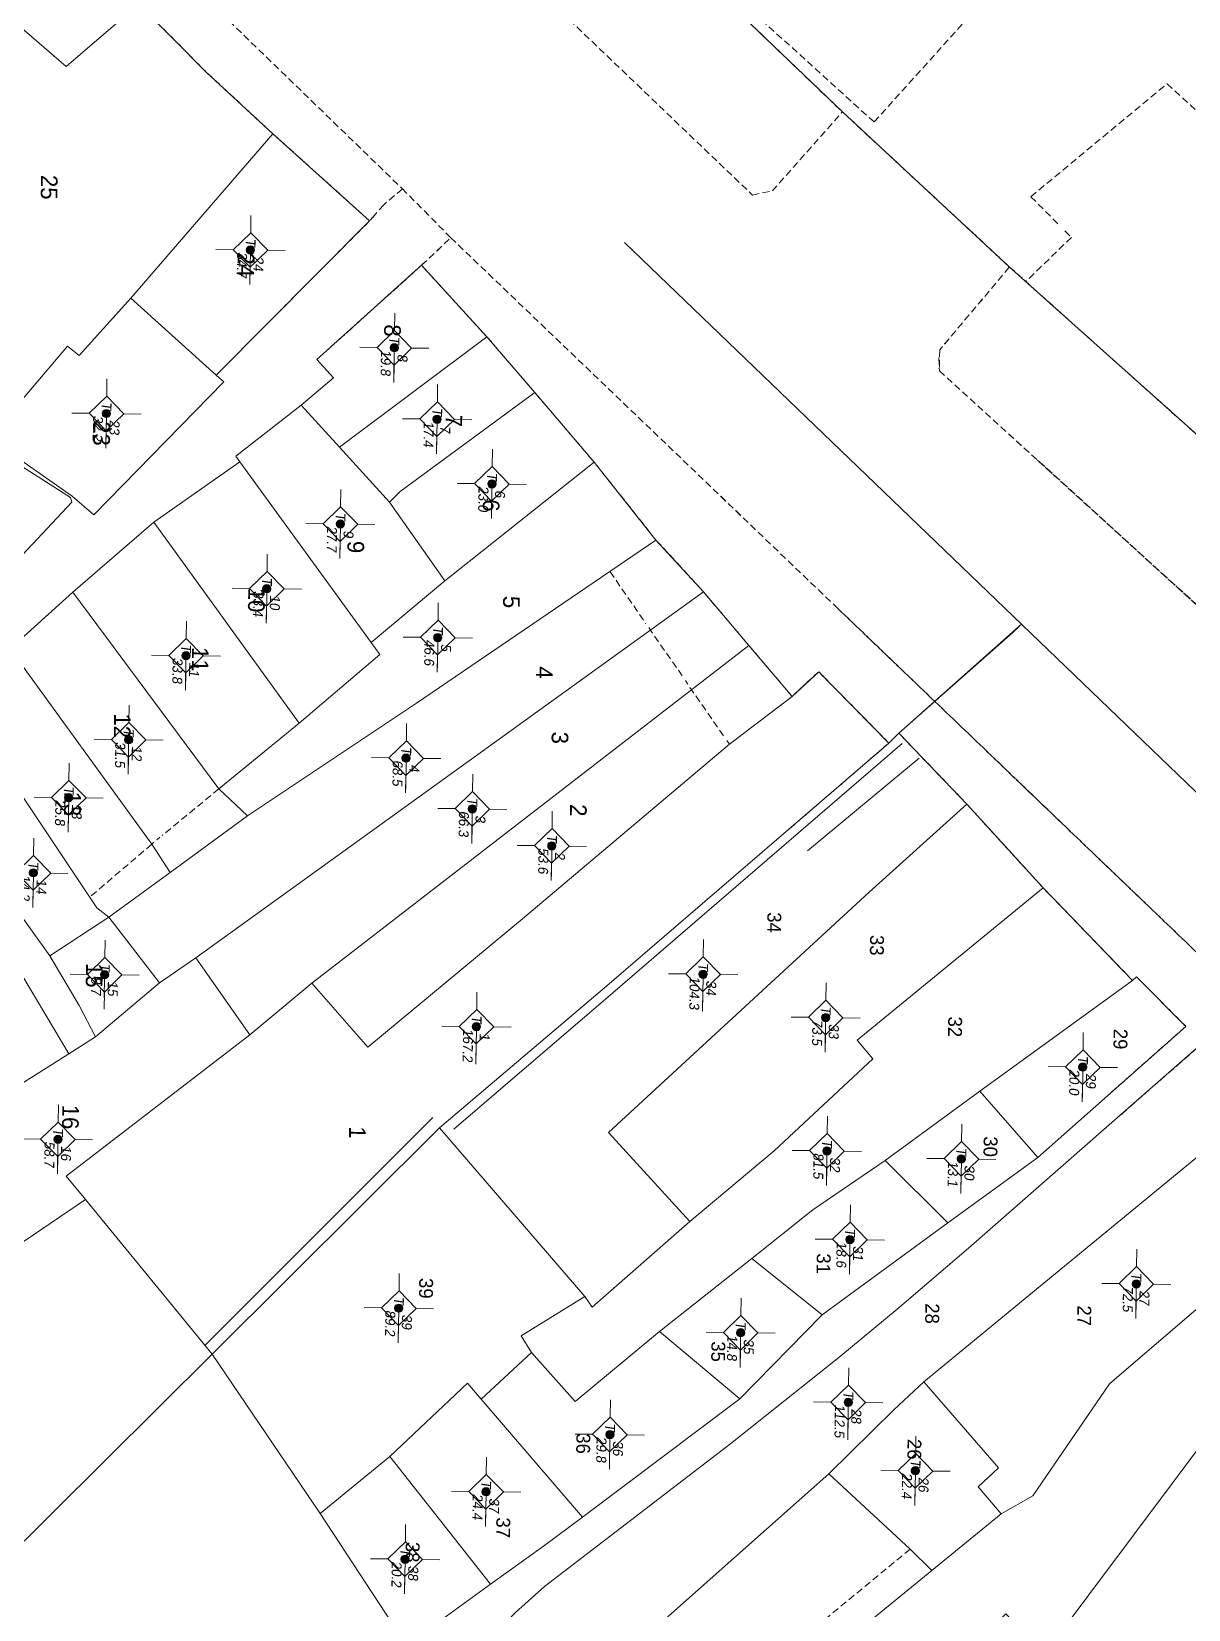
# Model space of a CAD drawing. Extents: x 601689 to 602595, y 1189742 to 1190763.
# Drawn here: x 601958.6 to 602000.4, y 1190291.7 to 1190348.7 of the extents above; entities that cross this region are included whole.
import ezdxf
from ezdxf.enums import TextEntityAlignment as Align

# ---------------------------------------------------------------- set-up
doc = ezdxf.new("R2010")
doc.units = 0
doc.header["$MEASUREMENT"] = 0
doc.linetypes.add('HIDDEN', pattern=[0.375, 0.25, -0.125])
for name, color, linetype in [('10', 250, 'Continuous'), ('11', 7, 'Continuous'), ('13', 7, 'Continuous'), ('14', 7, 'Continuous'), ('22', 7, 'Continuous'), ('31', 7, 'Continuous'), ('53', 7, 'Continuous'), ('57', 7, 'Continuous')]:
    doc.layers.add(name, color=color, linetype=linetype)
doc.layers.get('0').off()
doc.styles.add('TXT', font='vnshx.shx')

# ---------------------------------------------------------------- blocks, each defined once
blk = doc.blocks.new('Q')
at = {"color": 7, "linetype": 'Continuous', "lineweight": 0, "style": 'TXT'}
for s, height, p in [('%%167o v%%207 th%%184ng 10 n%%168m 2001 %%174%%213n th%%184ng 5 n%%168m 2002', 0.5, (0, 5.4)), ('Ki%%211m tra th%%184ng      n%%168m', 0.5, (21, 5.4)), ('C%%172 quan %%174o v%%207: X%%221 nghi%%214p PTCN Tr%%190c %%174%%222a - B%%182n %%174%%229 ', 0.5, (0, 4.4)), ('C%%172 quan ki%%211m tra: C%%171ng ty XNK v%%181 t%%173 v%%202n d%%222ch v%%244 %%167o %%174%%185c B%%182n %%174%%229', 0.499998, (21, 4.4))]:
    blk.add_text(s, height=height, dxfattribs=at).set_placement(p)
blk = doc.blocks.new('*M1909190919091909')
at = {"layer": '13', "color": 3, "linetype": 'Continuous', "lineweight": 0}
blk.add_line((602538.727, 1189663.02), (602539.747, 1189663.02), dxfattribs=at)
at = {"layer": '13', "color": 3, "linetype": 'Continuous', "lineweight": 0, "style": 'TXT', "oblique": 7.6055}
blk.add_text('T', height=0.36, dxfattribs=at).set_placement((602538.53, 1189663.02), align=Align.MIDDLE_RIGHT)
for s, p in [('27', (602538.877, 1189663.32)), ('72.5', (602538.727, 1189662.72))]:
    blk.add_text(s, height=0.36, dxfattribs=at).set_placement(p, align=Align.MIDDLE_LEFT)
blk = doc.blocks.new('*M1910191019101910')
at = {"layer": '13', "color": 3, "linetype": 'Continuous', "lineweight": 0}
blk.add_line((602530.925, 1189660.974), (602531.945, 1189660.974), dxfattribs=at)
at = {"layer": '13', "color": 3, "linetype": 'Continuous', "lineweight": 0, "style": 'TXT', "oblique": 7.6055}
blk.add_text('T', height=0.36, dxfattribs=at).set_placement((602530.728, 1189660.974), align=Align.MIDDLE_RIGHT)
for s, p in [('29', (602531.075, 1189661.274)), ('20.0', (602530.925, 1189660.674))]:
    blk.add_text(s, height=0.36, dxfattribs=at).set_placement(p, align=Align.MIDDLE_LEFT)
blk = doc.blocks.new('*M1911191119111911')
at = {"layer": '13', "color": 3, "linetype": 'Continuous', "lineweight": 0}
blk.add_line((602534.303, 1189656.637), (602535.323, 1189656.637), dxfattribs=at)
at = {"layer": '13', "color": 3, "linetype": 'Continuous', "lineweight": 0, "style": 'TXT', "oblique": 7.6055}
for s, p in [('30', (602534.453, 1189656.937)), ('13.1', (602534.303, 1189656.337))]:
    blk.add_text(s, height=0.36, dxfattribs=at).set_placement(p, align=Align.MIDDLE_LEFT)
blk.add_text('T', height=0.36, dxfattribs=at).set_placement((602534.106, 1189656.637), align=Align.MIDDLE_RIGHT)
blk = doc.blocks.new('*M1913191319131913')
at = {"layer": '13', "color": 3, "linetype": 'Continuous', "lineweight": 0}
blk.add_line((602545.596, 1189655.142), (602546.616, 1189655.142), dxfattribs=at)
at = {"layer": '13', "color": 3, "linetype": 'Continuous', "lineweight": 0, "style": 'TXT', "oblique": 7.6055}
blk.add_text('T', height=0.36, dxfattribs=at).set_placement((602545.399, 1189655.142), align=Align.MIDDLE_RIGHT)
for s, p in [('26', (602545.746, 1189655.442)), ('22.4', (602545.596, 1189654.842))]:
    blk.add_text(s, height=0.36, dxfattribs=at).set_placement(p, align=Align.MIDDLE_LEFT)
blk = doc.blocks.new('*M1914191419141914')
at = {"layer": '13', "color": 3, "linetype": 'Continuous', "lineweight": 0}
blk.add_line((602543.159, 1189652.68), (602544.434, 1189652.68), dxfattribs=at)
at = {"layer": '13', "color": 3, "linetype": 'Continuous', "lineweight": 0, "style": 'TXT', "oblique": 7.6055}
for s, p in [('28', (602543.309, 1189652.98)), ('112.5', (602543.159, 1189652.38))]:
    blk.add_text(s, height=0.36, dxfattribs=at).set_placement(p, align=Align.MIDDLE_LEFT)
blk.add_text('T', height=0.36, dxfattribs=at).set_placement((602542.962, 1189652.68), align=Align.MIDDLE_RIGHT)
blk = doc.blocks.new('*M1915191519151915')
at = {"layer": '13', "color": 3, "linetype": 'Continuous', "lineweight": 0}
blk.add_line((602537.275, 1189652.655), (602538.295, 1189652.655), dxfattribs=at)
at = {"layer": '13', "color": 3, "linetype": 'Continuous', "lineweight": 0, "style": 'TXT', "oblique": 7.6055}
for s, p in [('31', (602537.425, 1189652.955)), ('18.6', (602537.275, 1189652.355))]:
    blk.add_text(s, height=0.36, dxfattribs=at).set_placement(p, align=Align.MIDDLE_LEFT)
blk.add_text('T', height=0.36, dxfattribs=at).set_placement((602537.078, 1189652.655), align=Align.MIDDLE_RIGHT)
blk = doc.blocks.new('*M1916191619161916')
at = {"layer": '13', "color": 3, "linetype": 'Continuous', "lineweight": 0}
blk.add_line((602534.085, 1189651.778), (602535.105, 1189651.778), dxfattribs=at)
at = {"layer": '13', "color": 3, "linetype": 'Continuous', "lineweight": 0, "style": 'TXT', "oblique": 7.6055}
blk.add_text('T', height=0.36, dxfattribs=at).set_placement((602533.888, 1189651.778), align=Align.MIDDLE_RIGHT)
for s, p in [('32', (602534.235, 1189652.078)), ('81.5', (602534.085, 1189651.478))]:
    blk.add_text(s, height=0.36, dxfattribs=at).set_placement(p, align=Align.MIDDLE_LEFT)
blk = doc.blocks.new('*M1917191719171917')
at = {"layer": '13', "color": 3, "linetype": 'Continuous', "lineweight": 0}
blk.add_line((602529.268, 1189651.663), (602530.288, 1189651.663), dxfattribs=at)
at = {"layer": '13', "color": 3, "linetype": 'Continuous', "lineweight": 0, "style": 'TXT', "oblique": 7.6055}
blk.add_text('T', height=0.36, dxfattribs=at).set_placement((602529.071, 1189651.663), align=Align.MIDDLE_RIGHT)
for s, p in [('33', (602529.418, 1189651.963)), ('73.5', (602529.268, 1189651.363))]:
    blk.add_text(s, height=0.36, dxfattribs=at).set_placement(p, align=Align.MIDDLE_LEFT)
blk = doc.blocks.new('*M1919191919191919')
at = {"layer": '13', "color": 3, "linetype": 'Continuous', "lineweight": 0}
blk.add_line((602540.7, 1189648.758), (602541.72, 1189648.758), dxfattribs=at)
at = {"layer": '13', "color": 3, "linetype": 'Continuous', "lineweight": 0, "style": 'TXT', "oblique": 7.6055}
blk.add_text('T', height=0.36, dxfattribs=at).set_placement((602540.503, 1189648.758), align=Align.MIDDLE_RIGHT)
for s, p in [('35', (602540.85, 1189649.058)), ('14.8', (602540.7, 1189648.458))]:
    blk.add_text(s, height=0.36, dxfattribs=at).set_placement(p, align=Align.MIDDLE_LEFT)
blk = doc.blocks.new('*M1921192119211921')
at = {"layer": '13', "color": 3, "linetype": 'Continuous', "lineweight": 0}
blk.add_line((602527.767, 1189647.212), (602529.042, 1189647.212), dxfattribs=at)
at = {"layer": '13', "color": 3, "linetype": 'Continuous', "lineweight": 0, "style": 'TXT', "oblique": 7.6055}
blk.add_text('T', height=0.36, dxfattribs=at).set_placement((602527.57, 1189647.212), align=Align.MIDDLE_RIGHT)
for s, p in [('34', (602527.917, 1189647.512)), ('104.3', (602527.767, 1189646.912))]:
    blk.add_text(s, height=0.36, dxfattribs=at).set_placement(p, align=Align.MIDDLE_LEFT)
blk = doc.blocks.new('*M1923192319231923')
at = {"layer": '13', "color": 3, "linetype": 'Continuous', "lineweight": 0}
blk.add_line((602544.447, 1189644.09), (602545.467, 1189644.09), dxfattribs=at)
at = {"layer": '13', "color": 3, "linetype": 'Continuous', "lineweight": 0, "style": 'TXT', "oblique": 7.6055}
for s, p in [('36', (602544.597, 1189644.39)), ('29.8', (602544.447, 1189643.79))]:
    blk.add_text(s, height=0.36, dxfattribs=at).set_placement(p, align=Align.MIDDLE_LEFT)
blk.add_text('T', height=0.36, dxfattribs=at).set_placement((602544.25, 1189644.09), align=Align.MIDDLE_RIGHT)
blk = doc.blocks.new('*M1924192419241924')
at = {"layer": '13', "color": 3, "linetype": 'Continuous', "lineweight": 0}
blk.add_line((602546.578, 1189639.648), (602547.598, 1189639.648), dxfattribs=at)
at = {"layer": '13', "color": 3, "linetype": 'Continuous', "lineweight": 0, "style": 'TXT', "oblique": 7.6055}
blk.add_text('T', height=0.36, dxfattribs=at).set_placement((602546.381, 1189639.648), align=Align.MIDDLE_RIGHT)
for s, p in [('37', (602546.728, 1189639.948)), ('24.4', (602546.578, 1189639.348))]:
    blk.add_text(s, height=0.36, dxfattribs=at).set_placement(p, align=Align.MIDDLE_LEFT)
blk = doc.blocks.new('*M1925192519251925')
at = {"layer": '13', "color": 3, "linetype": 'Continuous', "lineweight": 0}
blk.add_line((602549.059, 1189636.76), (602550.079, 1189636.76), dxfattribs=at)
at = {"layer": '13', "color": 3, "linetype": 'Continuous', "lineweight": 0, "style": 'TXT', "oblique": 7.6055}
for s, p in [('38', (602549.209, 1189637.06)), ('20.2', (602549.059, 1189636.46))]:
    blk.add_text(s, height=0.36, dxfattribs=at).set_placement(p, align=Align.MIDDLE_LEFT)
blk.add_text('T', height=0.36, dxfattribs=at).set_placement((602548.862, 1189636.76), align=Align.MIDDLE_RIGHT)
blk = doc.blocks.new('*M1926192619261926')
at = {"layer": '13', "color": 3, "linetype": 'Continuous', "lineweight": 0}
blk.add_line((602539.991, 1189636.399), (602541.011, 1189636.399), dxfattribs=at)
at = {"layer": '13', "color": 3, "linetype": 'Continuous', "lineweight": 0, "style": 'TXT', "oblique": 7.6055}
blk.add_text('T', height=0.36, dxfattribs=at).set_placement((602539.794, 1189636.399), align=Align.MIDDLE_RIGHT)
for s, p in [('39', (602540.141, 1189636.699)), ('89.2', (602539.991, 1189636.099))]:
    blk.add_text(s, height=0.36, dxfattribs=at).set_placement(p, align=Align.MIDDLE_LEFT)
blk = doc.blocks.new('CENTRD')
at = {"layer": '11', "linetype": 'Continuous', "lineweight": 0}
h = blk.add_hatch(color=2, dxfattribs=at)
edge = h.paths.add_edge_path()
edge.add_arc((0, 0), 0.15, 0, 360)
at = {"layer": '11', "color": 2, "linetype": 'Continuous', "lineweight": 0}
for p, q in [((0, 1.25), (0, 0.625)), ((0, 0.625), (-0.625, 0)), ((0.625, 0), (0, 0.625)), ((-0.625, 0), (-1.25, 0)), ((-0.625, 0), (0, -0.625)), ((0, -0.625), (0.625, 0)), ((1.25, 0), (0.625, 0)), ((0, -0.625), (0, -1.25))]:
    blk.add_line(p, q, dxfattribs=at)
blk.add_circle((0, 0), 0.15, dxfattribs=at)
blk = doc.blocks.new('*M1927192719271927')
at = {"layer": '13', "color": 3, "linetype": 'Continuous', "lineweight": 0}
blk.add_line((602523.209, 1189641.684), (602524.229, 1189641.684), dxfattribs=at)
at = {"layer": '13', "color": 3, "linetype": 'Continuous', "lineweight": 0, "style": 'TXT', "oblique": 7.6055}
for s, p in [('2', (602523.359, 1189641.984)), ('53.6', (602523.209, 1189641.384))]:
    blk.add_text(s, height=0.36, dxfattribs=at).set_placement(p, align=Align.MIDDLE_LEFT)
blk.add_text('T', height=0.36, dxfattribs=at).set_placement((602523.012, 1189641.684), align=Align.MIDDLE_RIGHT)
blk = doc.blocks.new('*M1928192819281928')
at = {"layer": '13', "color": 3, "linetype": 'Continuous', "lineweight": 0}
blk.add_line((602510.163, 1189639.329), (602511.183, 1189639.329), dxfattribs=at)
at = {"layer": '13', "color": 3, "linetype": 'Continuous', "lineweight": 0, "style": 'TXT', "oblique": 7.6055}
for s, p in [('6', (602510.313, 1189639.629)), ('23.0', (602510.163, 1189639.029))]:
    blk.add_text(s, height=0.36, dxfattribs=at).set_placement(p, align=Align.MIDDLE_LEFT)
blk.add_text('T', height=0.36, dxfattribs=at).set_placement((602509.966, 1189639.329), align=Align.MIDDLE_RIGHT)
blk = doc.blocks.new('*M1929192919291929')
at = {"layer": '13', "color": 3, "linetype": 'Continuous', "lineweight": 0}
blk.add_line((602529.781, 1189639.058), (602531.056, 1189639.058), dxfattribs=at)
at = {"layer": '13', "color": 3, "linetype": 'Continuous', "lineweight": 0, "style": 'TXT', "oblique": 7.6055}
blk.add_text('T', height=0.36, dxfattribs=at).set_placement((602529.584, 1189639.058), align=Align.MIDDLE_RIGHT)
for s, p in [('1', (602529.931, 1189639.358)), ('167.2', (602529.781, 1189638.758))]:
    blk.add_text(s, height=0.36, dxfattribs=at).set_placement(p, align=Align.MIDDLE_LEFT)
blk = doc.blocks.new('*M1930193019301930')
at = {"layer": '13', "color": 3, "linetype": 'Continuous', "lineweight": 0}
blk.add_line((602521.916, 1189638.793), (602522.936, 1189638.793), dxfattribs=at)
at = {"layer": '13', "color": 3, "linetype": 'Continuous', "lineweight": 0, "style": 'TXT', "oblique": 7.6055}
for s, p in [('3', (602522.066, 1189639.093)), ('66.3', (602521.916, 1189638.493))]:
    blk.add_text(s, height=0.36, dxfattribs=at).set_placement(p, align=Align.MIDDLE_LEFT)
blk.add_text('T', height=0.36, dxfattribs=at).set_placement((602521.719, 1189638.793), align=Align.MIDDLE_RIGHT)
blk = doc.blocks.new('*M1931193119311931')
at = {"layer": '13', "color": 3, "linetype": 'Continuous', "lineweight": 0}
blk.add_line((602515.744, 1189637.458), (602516.764, 1189637.458), dxfattribs=at)
at = {"layer": '13', "color": 3, "linetype": 'Continuous', "lineweight": 0, "style": 'TXT', "oblique": 7.6055}
blk.add_text('T', height=0.36, dxfattribs=at).set_placement((602515.547, 1189637.458), align=Align.MIDDLE_RIGHT)
for s, p in [('5', (602515.894, 1189637.758)), ('46.6', (602515.744, 1189637.158))]:
    blk.add_text(s, height=0.36, dxfattribs=at).set_placement(p, align=Align.MIDDLE_LEFT)
blk = doc.blocks.new('*M1932193219321932')
at = {"layer": '13', "color": 3, "linetype": 'Continuous', "lineweight": 0}
blk.add_line((602507.856, 1189637.317), (602508.876, 1189637.317), dxfattribs=at)
at = {"layer": '13', "color": 3, "linetype": 'Continuous', "lineweight": 0, "style": 'TXT', "oblique": 7.6055}
for s, p in [('7', (602508.006, 1189637.617)), ('17.4', (602507.856, 1189637.017))]:
    blk.add_text(s, height=0.36, dxfattribs=at).set_placement(p, align=Align.MIDDLE_LEFT)
blk.add_text('T', height=0.36, dxfattribs=at).set_placement((602507.659, 1189637.317), align=Align.MIDDLE_RIGHT)
blk = doc.blocks.new('*M1933193319331933')
at = {"layer": '13', "color": 3, "linetype": 'Continuous', "lineweight": 0}
blk.add_line((602520.116, 1189636.376), (602521.136, 1189636.376), dxfattribs=at)
at = {"layer": '13', "color": 3, "linetype": 'Continuous', "lineweight": 0, "style": 'TXT', "oblique": 7.6055}
blk.add_text('T', height=0.36, dxfattribs=at).set_placement((602519.919, 1189636.376), align=Align.MIDDLE_RIGHT)
for s, p in [('4', (602520.266, 1189636.676)), ('68.5', (602520.116, 1189636.076))]:
    blk.add_text(s, height=0.36, dxfattribs=at).set_placement(p, align=Align.MIDDLE_LEFT)
blk = doc.blocks.new('*M1934193419341934')
at = {"layer": '13', "color": 3, "linetype": 'Continuous', "lineweight": 0}
blk.add_line((602505.298, 1189635.736), (602506.318, 1189635.736), dxfattribs=at)
at = {"layer": '13', "color": 3, "linetype": 'Continuous', "lineweight": 0, "style": 'TXT', "oblique": 7.6055}
blk.add_text('T', height=0.36, dxfattribs=at).set_placement((602505.101, 1189635.736), align=Align.MIDDLE_RIGHT)
for s, p in [('8', (602505.448, 1189636.036)), ('19.8', (602505.298, 1189635.436))]:
    blk.add_text(s, height=0.36, dxfattribs=at).set_placement(p, align=Align.MIDDLE_LEFT)
blk = doc.blocks.new('*M1935193519351935')
at = {"layer": '13', "color": 3, "linetype": 'Continuous', "lineweight": 0}
blk.add_line((602511.694, 1189633.88), (602512.714, 1189633.88), dxfattribs=at)
at = {"layer": '13', "color": 3, "linetype": 'Continuous', "lineweight": 0, "style": 'TXT', "oblique": 7.6055}
for s, p in [('9', (602511.844, 1189634.18)), ('27.7', (602511.694, 1189633.58))]:
    blk.add_text(s, height=0.36, dxfattribs=at).set_placement(p, align=Align.MIDDLE_LEFT)
blk.add_text('T', height=0.36, dxfattribs=at).set_placement((602511.497, 1189633.88), align=Align.MIDDLE_RIGHT)
blk = doc.blocks.new('*M1936193619361936')
at = {"layer": '13', "color": 3, "linetype": 'Continuous', "lineweight": 0}
blk.add_line((602514.069, 1189631.257), (602515.089, 1189631.257), dxfattribs=at)
at = {"layer": '13', "color": 3, "linetype": 'Continuous', "lineweight": 0, "style": 'TXT', "oblique": 7.6055}
blk.add_text('T', height=0.36, dxfattribs=at).set_placement((602513.872, 1189631.257), align=Align.MIDDLE_RIGHT)
for s, p in [('10', (602514.219, 1189631.557)), ('33.4', (602514.069, 1189630.957))]:
    blk.add_text(s, height=0.36, dxfattribs=at).set_placement(p, align=Align.MIDDLE_LEFT)
blk = doc.blocks.new('*M1937193719371937')
at = {"layer": '13', "color": 3, "linetype": 'Continuous', "lineweight": 0}
blk.add_line((602501.839, 1189630.488), (602502.859, 1189630.488), dxfattribs=at)
at = {"layer": '13', "color": 3, "linetype": 'Continuous', "lineweight": 0, "style": 'TXT', "oblique": 7.6055}
for s, p in [('24', (602501.989, 1189630.788)), ('34.7', (602501.839, 1189630.188))]:
    blk.add_text(s, height=0.36, dxfattribs=at).set_placement(p, align=Align.MIDDLE_LEFT)
blk.add_text('T', height=0.36, dxfattribs=at).set_placement((602501.642, 1189630.488), align=Align.MIDDLE_RIGHT)
blk = doc.blocks.new('*M1938193819381938')
at = {"layer": '13', "color": 3, "linetype": 'Continuous', "lineweight": 0}
blk.add_line((602516.529, 1189628.374), (602517.549, 1189628.374), dxfattribs=at)
at = {"layer": '13', "color": 3, "linetype": 'Continuous', "lineweight": 0, "style": 'TXT', "oblique": 7.6055}
blk.add_text('T', height=0.36, dxfattribs=at).set_placement((602516.332, 1189628.374), align=Align.MIDDLE_RIGHT)
for s, p in [('11', (602516.679, 1189628.674)), ('33.8', (602516.529, 1189628.074))]:
    blk.add_text(s, height=0.36, dxfattribs=at).set_placement(p, align=Align.MIDDLE_LEFT)
blk = doc.blocks.new('*M1939193919391939')
at = {"layer": '13', "color": 3, "linetype": 'Continuous', "lineweight": 0}
blk.add_line((602519.597, 1189626.347), (602520.617, 1189626.347), dxfattribs=at)
at = {"layer": '13', "color": 3, "linetype": 'Continuous', "lineweight": 0, "style": 'TXT', "oblique": 7.6055}
for s, p in [('12', (602519.747, 1189626.647)), ('31.5', (602519.597, 1189626.047))]:
    blk.add_text(s, height=0.36, dxfattribs=at).set_placement(p, align=Align.MIDDLE_LEFT)
blk.add_text('T', height=0.36, dxfattribs=at).set_placement((602519.4, 1189626.347), align=Align.MIDDLE_RIGHT)
blk = doc.blocks.new('*M1940194019401940')
at = {"layer": '13', "color": 3, "linetype": 'Continuous', "lineweight": 0}
blk.add_line((602528.099, 1189625.603), (602528.864, 1189625.603), dxfattribs=at)
at = {"layer": '13', "color": 3, "linetype": 'Continuous', "lineweight": 0, "style": 'TXT', "oblique": 7.6055}
blk.add_text('T', height=0.36, dxfattribs=at).set_placement((602527.902, 1189625.603), align=Align.MIDDLE_RIGHT)
for s, p in [('15', (602528.249, 1189625.903)), ('8.7', (602528.099, 1189625.303))]:
    blk.add_text(s, height=0.36, dxfattribs=at).set_placement(p, align=Align.MIDDLE_LEFT)
blk = doc.blocks.new('*M1941194119411941')
at = {"layer": '13', "color": 3, "linetype": 'Continuous', "lineweight": 0}
blk.add_line((602507.823, 1189625.373), (602508.843, 1189625.373), dxfattribs=at)
at = {"layer": '13', "color": 3, "linetype": 'Continuous', "lineweight": 0, "style": 'TXT', "oblique": 7.6055}
for s, p in [('23', (602507.973, 1189625.673)), ('32.2', (602507.823, 1189625.073))]:
    blk.add_text(s, height=0.36, dxfattribs=at).set_placement(p, align=Align.MIDDLE_LEFT)
blk.add_text('T', height=0.36, dxfattribs=at).set_placement((602507.626, 1189625.373), align=Align.MIDDLE_RIGHT)
blk = doc.blocks.new('*M1942194219421942')
at = {"layer": '13', "color": 3, "linetype": 'Continuous', "lineweight": 0}
blk.add_line((602521.722, 1189624.213), (602522.742, 1189624.213), dxfattribs=at)
at = {"layer": '13', "color": 3, "linetype": 'Continuous', "lineweight": 0, "style": 'TXT', "oblique": 7.6055}
for s, p in [('13', (602521.872, 1189624.513)), ('25.8', (602521.722, 1189623.913))]:
    blk.add_text(s, height=0.36, dxfattribs=at).set_placement(p, align=Align.MIDDLE_LEFT)
blk.add_text('T', height=0.36, dxfattribs=at).set_placement((602521.525, 1189624.213), align=Align.MIDDLE_RIGHT)
blk = doc.blocks.new('*M1944194419441944')
at = {"layer": '13', "color": 3, "linetype": 'Continuous', "lineweight": 0}
blk.add_line((602534.072, 1189624.003), (602535.092, 1189624.003), dxfattribs=at)
at = {"layer": '13', "color": 3, "linetype": 'Continuous', "lineweight": 0, "style": 'TXT', "oblique": 7.6055}
for s, p in [('16', (602534.222, 1189624.303)), ('58.7', (602534.072, 1189623.703))]:
    blk.add_text(s, height=0.36, dxfattribs=at).set_placement(p, align=Align.MIDDLE_LEFT)
blk.add_text('T', height=0.36, dxfattribs=at).set_placement((602533.875, 1189624.003), align=Align.MIDDLE_RIGHT)
blk = doc.blocks.new('*M1945194519451945')
at = {"layer": '13', "color": 3, "linetype": 'Continuous', "lineweight": 0}
blk.add_line((602524.456, 1189622.976), (602525.476, 1189622.976), dxfattribs=at)
at = {"layer": '13', "color": 3, "linetype": 'Continuous', "lineweight": 0, "style": 'TXT', "oblique": 7.6055}
for s, p in [('14', (602524.606, 1189623.276)), ('14.2', (602524.456, 1189622.676))]:
    blk.add_text(s, height=0.36, dxfattribs=at).set_placement(p, align=Align.MIDDLE_LEFT)
blk.add_text('T', height=0.36, dxfattribs=at).set_placement((602524.259, 1189622.976), align=Align.MIDDLE_RIGHT)

msp = doc.modelspace()

# ---------------------------------------------------------------- linework, layer by layer
at = {"layer": '10', "color": 7, "linetype": 'Continuous', "lineweight": 0}
for p, q in [((601967.353, 1190345.001), (601962.231, 1190339.061)), ((601965.303, 1190336.279), (601962.231, 1190339.061)), ((601975.083, 1190337.665), (601969.758, 1190333.678)), ((601975.083, 1190337.665), (601976.815, 1190335.65)), ((601976.815, 1190335.65), (601978.961, 1190333.131)), ((601969.758, 1190333.678), (601968.379, 1190335.187)), ((601971.571, 1190331.682), (601969.758, 1190333.678)), ((601966.161, 1190333.147), (601963.061, 1190330.96)), ((601966.161, 1190333.147), (601970.902, 1190326.621)), ((601973.572, 1190328.845), (601978.961, 1190333.131)), ((601978.961, 1190333.131), (601981.192, 1190330.32)), ((601971.571, 1190331.682), (601973.572, 1190328.845)), ((601963.061, 1190330.96), (601960.136, 1190328.439)), ((601963.061, 1190330.96), (601968.301, 1190323.707)), ((601981.192, 1190330.32), (601982.907, 1190328.447)), ((601970.902, 1190326.621), (601973.572, 1190328.845)), ((601960.136, 1190328.439), (601957.868, 1190326.391)), ((601960.136, 1190328.439), (601965.408, 1190321.327)), ((601982.907, 1190328.447), (601964.574, 1190315.218)), ((601982.907, 1190328.447), (601984.55, 1190326.504)), ((601984.55, 1190326.504), (601968.763, 1190314.31)), ((601984.55, 1190326.504), (601986.106, 1190324.672)), ((601968.301, 1190323.707), (601965.408, 1190321.327)), ((601966.435, 1190320.353), (601965.408, 1190321.327)), ((601992.422, 1190320.776), (601995.171, 1190317.758)), ((601966.435, 1190320.353), (601963.647, 1190318.311)), ((601963.647, 1190318.311), (601961.434, 1190316.691)), ((601995.171, 1190317.758), (601998.405, 1190314.404)), ((601961.434, 1190316.691), (601959.306, 1190315.3)), ((601961.434, 1190316.691), (601963.262, 1190314.316)), ((601963.262, 1190314.316), (601964.574, 1190315.218)), ((601964.574, 1190315.218), (601966.527, 1190312.44)), ((601959.987, 1190311.76), (601958.325, 1190314.544)), ((601963.262, 1190314.316), (601960.956, 1190312.367)), ((601966.527, 1190312.44), (601968.763, 1190314.31)), ((601992.89, 1190310.409), (601998.405, 1190314.404)), ((601960.956, 1190312.367), (601959.987, 1190311.76)), ((601959.987, 1190311.76), (601952.694, 1190307.14)), ((601992.89, 1190310.409), (601989.466, 1190307.896)), ((601994.978, 1190308.01), (601992.89, 1190310.409)), ((602002.933, 1190309.832), (601990.866, 1190299.907)), ((601965.168, 1190300.899), (601973.371, 1190309.077)), ((601978.618, 1190302.985), (601973.371, 1190309.077)), ((601994.978, 1190308.01), (601991.735, 1190305.645)), ((601989.466, 1190307.896), (601991.735, 1190305.645)), ((601991.735, 1190305.645), (601987.189, 1190302.326)), ((601984.657, 1190304.361), (601981.32, 1190301.718)), ((601984.657, 1190304.361), (601987.189, 1190302.326)), ((601987.189, 1190302.326), (601984.217, 1190299.287)), ((601984.217, 1190299.287), (601981.32, 1190301.718)), ((601976.69, 1190300.961), (601974.877, 1190299.276)), ((601974.877, 1190299.276), (601978.538, 1190295.015)), ((601978.538, 1190295.015), (601984.217, 1190299.287)), ((601971.579, 1190297.21), (601969.059, 1190295.145)), ((601975.215, 1190292.59), (601971.579, 1190297.21)), ((601993.661, 1190295.138), (601991.153, 1190293.082))]:
    msp.add_line(p, q, dxfattribs=at)
for points in [[(601973.307, 1190359.8), (601987.925, 1190345.789), (601993.949, 1190340.196), (602001.862, 1190333.108), (602001.74, 1190332.989), (602009.032, 1190326.529), (602012.561, 1190330.05), (602037.042, 1190343.965), (602038.595, 1190341.264), (602048.073, 1190343.994), (602057.423, 1190346.816), (602060.416, 1190347.785), (602063.322, 1190348.885)], [(601957.395, 1190349.578), (601959.886, 1190347.424), (601962.517, 1190349.678)], [(601962.517, 1190349.678), (601964.964, 1190347.214), (601967.353, 1190345.001)], [(601967.353, 1190345.001), (601970.851, 1190341.853), (601965.303, 1190336.279)], [(601968.379, 1190335.187), (601969.542, 1190336.18), (601968.942, 1190336.839), (601972.729, 1190340.247), (601975.083, 1190337.665)], [(601962.231, 1190339.061), (601960.363, 1190336.987), (601959.938, 1190337.323), (601957.112, 1190334.001)], [(601965.303, 1190336.279), (601965.581, 1190336.035), (601960.884, 1190331.229), (601960.113, 1190331.91), (601957.112, 1190334.001)], [(601976.815, 1190335.65), (601971.956, 1190332.068), (601971.571, 1190331.682)], [(601968.379, 1190335.187), (601966.024, 1190333.349), (601966.161, 1190333.147)], [(601957.411, 1190328.837), (601960.09, 1190331.69), (601960.042, 1190331.851), (601956.96, 1190333.823)], [(601981.192, 1190330.32), (601972.542, 1190324.429), (601966.435, 1190320.353)], [(601957.868, 1190326.391), (601962.981, 1190319.33), (601963.647, 1190318.311)], [(601968.301, 1190323.707), (601971.215, 1190326.187), (601970.902, 1190326.621)], [(601986.106, 1190324.672), (601987.068, 1190325.56), (601989.603, 1190322.984), (601979.421, 1190314.214), (601973.371, 1190309.077), (601965.168, 1190300.899)], [(601968.763, 1190314.31), (601970.791, 1190312.002), (601976.365, 1190316.636), (601983.841, 1190322.944), (601986.106, 1190324.672)], [(601973.371, 1190309.077), (601979.421, 1190314.214), (601989.603, 1190322.984), (601989.967, 1190323.34), (601992.422, 1190320.776)], [(601958.079, 1190321.397), (601955.979, 1190319.925), (601959.306, 1190315.3)], [(601961.434, 1190316.691), (601960.999, 1190317.027), (601958.079, 1190321.397)], [(601992.422, 1190320.776), (601988.888, 1190317.594), (601979.479, 1190308.913), (601982.415, 1190305.702)], [(601995.171, 1190317.758), (601988.455, 1190312.25), (601989.026, 1190311.572), (601985.46, 1190308.251), (601982.415, 1190305.702)], [(601959.306, 1190315.3), (601960.361, 1190313.505), (601960.956, 1190312.367)], [(601998.405, 1190314.404), (601998.547, 1190314.532), (602000.332, 1190312.747), (601994.978, 1190308.01)], [(601966.527, 1190312.44), (601959.886, 1190307.341), (601960.585, 1190306.492)], [(601977.164, 1190292.514), (601983.896, 1190297.672), (601987.798, 1190300.778), (601989.902, 1190302.53), (601992.482, 1190304.735), (602000.884, 1190312.1)], [(602002.933, 1190309.832), (602004.149, 1190310.995), (602006.238, 1190308.745), (602002.119, 1190305.182), (602002.888, 1190304.402), (601997.565, 1190299.834), (601994.799, 1190295.782), (601993.661, 1190295.138)], [(601989.466, 1190307.896), (601986.862, 1190306.122), (601984.657, 1190304.361)], [(601982.415, 1190305.702), (601978.883, 1190302.601), (601978.618, 1190302.985)], [(601978.618, 1190302.985), (601976.318, 1190301.566), (601976.69, 1190300.961)], [(601981.32, 1190301.718), (601978.276, 1190299.198), (601976.69, 1190300.961)], [(601974.877, 1190299.276), (601974.384, 1190299.852), (601971.579, 1190297.21)], [(601990.866, 1190299.907), (601989.782, 1190298.891), (601987.44, 1190296.583)], [(601990.866, 1190299.907), (601993.564, 1190296.799), (601992.824, 1190296.109), (601993.661, 1190295.138)], [(602001.66, 1190298.678), (601995.211, 1190290.047), (601993.821, 1190291.525), (601989.736, 1190287.531), (601991.205, 1190285.961)], [(601987.44, 1190296.583), (601979.503, 1190289.532), (601975.395, 1190286.088)], [(601991.153, 1190293.082), (601990.373, 1190293.862), (601987.44, 1190296.583)], [(601978.538, 1190295.015), (601977.134, 1190293.964), (601975.215, 1190292.59)], [(601975.215, 1190292.59), (601973.488, 1190291.344), (601972.155, 1190290.432)], [(601991.153, 1190293.082), (601985.499, 1190288.459), (601985.317, 1190288.352)], [(601977.164, 1190292.514), (601976.121, 1190291.568), (601973.341, 1190288.666)]]:
    msp.add_lwpolyline(points, dxfattribs=at)
at = {"layer": '14', "color": 6, "linetype": 'HIDDEN', "lineweight": 0}
for p, q in [((601989.07, 1190345.424), (602002.099, 1190359.885)), ((601989.07, 1190345.424), (601982.077, 1190351.76)), ((601994.733, 1190342.725), (601999.65, 1190346.808)), ((601999.65, 1190346.808), (602008.183, 1190339.02)), ((601994.733, 1190342.725), (601995.72, 1190341.732)), ((601996.194, 1190341.256), (601994.551, 1190339.657)), ((601995.956, 1190341.488), (601996.194, 1190341.256)), ((601979.536, 1190329.173), (601980.831, 1190327.295)), ((601980.929, 1190327.154), (601982.194, 1190325.336)), ((601982.253, 1190325.245), (601982.341, 1190325.114)), ((601982.42, 1190324.993), (601983.665, 1190323.197)), ((601983.753, 1190323.075), (601983.841, 1190322.944)), ((601965.408, 1190321.327), (601963.355, 1190319.644)), ((601963.062, 1190319.398), (601962.981, 1190319.33)), ((601963.275, 1190319.585), (601963.163, 1190319.487)), ((601962.981, 1190319.33), (601960.735, 1190317.41)), ((601990.373, 1190293.862), (601985.174, 1190289.574))]:
    msp.add_line(p, q, dxfattribs=at)
at = {"layer": '22', "color": 7, "linetype": 'HIDDEN', "lineweight": 0}
for p, q in [((601953.136, 1190372.977), (601984.674, 1190342.783)), ((601973.307, 1190359.8), (601987.925, 1190345.789)), ((601961.19, 1190353.516), (601972.037, 1190343.007)), ((601961.19, 1190353.516), (601972.037, 1190343.007)), ((601962.517, 1190349.678), (601964.964, 1190347.214)), ((601964.964, 1190347.214), (601967.353, 1190345.001)), ((601985.396, 1190342.934), (601987.925, 1190345.789)), ((601987.925, 1190345.789), (601993.949, 1190340.196)), ((601967.353, 1190345.001), (601970.851, 1190341.853)), ((601972.037, 1190343.007), (601971.358, 1190342.436)), ((601972.037, 1190343.007), (601971.409, 1190342.476)), ((601973.782, 1190341.243), (601972.037, 1190343.007)), ((601973.782, 1190341.243), (601972.037, 1190343.007)), ((601984.674, 1190342.783), (601985.396, 1190342.934)), ((601971.358, 1190342.436), (601970.851, 1190341.853)), ((601970.851, 1190341.853), (601967.635, 1190338.627)), ((601971.043, 1190342.07), (601970.851, 1190341.853)), ((601972.729, 1190340.247), (601973.782, 1190341.243)), ((601973.265, 1190340.76), (601973.782, 1190341.243)), ((601973.782, 1190341.243), (601995.873, 1190320.069)), ((601973.782, 1190341.243), (602006.879, 1190309.517)), ((601972.729, 1190340.247), (601969.114, 1190336.996)), ((601972.729, 1190340.247), (601972.871, 1190340.385)), ((601972.729, 1190340.247), (601975.083, 1190337.665)), ((601993.949, 1190340.176), (601991.437, 1190337.19)), ((601993.949, 1190340.176), (601991.519, 1190337.289)), ((601993.949, 1190340.196), (602001.862, 1190333.108)), ((601975.083, 1190337.665), (601976.815, 1190335.65)), ((601991.437, 1190337.19), (601991.427, 1190336.43)), ((601991.427, 1190336.43), (602002.015, 1190326.805)), ((601976.815, 1190335.65), (601978.961, 1190333.131)), ((601999.303, 1190335.402), (602001.862, 1190333.108)), ((601978.961, 1190333.131), (601981.192, 1190330.32)), ((601981.192, 1190330.32), (601982.907, 1190328.447)), ((601982.907, 1190328.447), (601984.55, 1190326.504)), ((601989.25, 1190326.42), (601987.69, 1190327.912)), ((601984.55, 1190326.504), (601986.106, 1190324.672)), ((601989.338, 1190326.329), (602006.879, 1190309.517)), ((601986.106, 1190324.672), (601987.068, 1190325.56)), ((601987.068, 1190325.56), (601989.603, 1190322.984)), ((601989.603, 1190322.984), (601986.009, 1190319.884)), ((601989.603, 1190322.984), (601989.967, 1190323.34)), ((601989.603, 1190322.984), (601989.967, 1190323.34)), ((601989.967, 1190323.34), (601992.422, 1190320.776)), ((601989.967, 1190323.34), (601992.422, 1190320.776)), ((601992.422, 1190320.776), (601994.461, 1190318.527)), ((601992.422, 1190320.776), (601995.171, 1190317.758)), ((601995.171, 1190317.758), (601998.405, 1190314.404)), ((601998.405, 1190314.404), (601998.547, 1190314.532)), ((601998.547, 1190314.532), (602000.332, 1190312.747)), ((602000.332, 1190312.747), (601997.499, 1190310.245)), ((601997.999, 1190309.569), (602000.884, 1190312.1))]:
    msp.add_line(p, q, dxfattribs=at)
for points in [[(601953.136, 1190372.977), (601984.674, 1190342.783), (601985.396, 1190342.934), (601987.925, 1190345.789)], [(601991.403, 1190336.911), (601991.427, 1190336.43), (602005.324, 1190323.789)], [(601994.973, 1190333.202), (602005.462, 1190323.657), (602005.907, 1190323.261)], [(601989.603, 1190322.984), (601987.068, 1190325.56), (601986.106, 1190324.672)]]:
    msp.add_lwpolyline(points, dxfattribs=at)
at = {"layer": '31', "color": 92, "linetype": 'Continuous', "lineweight": 0}
for p, q in [((601955.386, 1190302.963), (601960.585, 1190306.492)), ((601960.585, 1190306.492), (601965.168, 1190300.899)), ((601969.059, 1190295.145), (601965.168, 1190300.899)), ((601972.155, 1190290.432), (601969.059, 1190295.145))]:
    msp.add_line(p, q, dxfattribs=at)
at = {"layer": '57', "color": 172, "linetype": 'Continuous', "lineweight": 0}
for p, q in [((602000.975, 1190320.939), (601980.06, 1190341.067)), ((601994.392, 1190327.279), (601989.967, 1190323.34)), ((601989.967, 1190323.34), (601994.31, 1190327.191)), ((601989.967, 1190323.34), (601994.077, 1190326.984)), ((601994.077, 1190326.984), (601994.31, 1190327.191)), ((601990.695, 1190322.44), (601986.659, 1190319.085)), ((601973.137, 1190309.46), (601964.903, 1190301.223)), ((601973.137, 1190309.46), (601964.903, 1190301.223)), ((601965.168, 1190300.899), (601942.124, 1190278.033)), ((601965.168, 1190300.899), (601942.195, 1190278.103))]:
    msp.add_line(p, q, dxfattribs=at)
msp.add_lwpolyline([(601990.083, 1190322.969), (601979.639, 1190313.961), (601973.89, 1190309.029)], dxfattribs=at)
msp.add_lwpolyline([(601990.083, 1190322.969), (601979.639, 1190313.961), (601973.89, 1190309.029)], dxfattribs=at)

# ---------------------------------------------------------------- block references
at = {"color": 7, "linetype": 'Continuous', "lineweight": 0, "rotation": 269.1680420500809}
msp.add_blockref('Q', (601992.559, 1190378.244), dxfattribs=at)
at = {"layer": '11', "color": 2, "linetype": 'Continuous', "lineweight": 0, "rotation": 269.1680420500809}
for p in [(601966.546, 1190340.8), (601971.743, 1190337.265), (601961.345, 1190334.891), (601973.287, 1190334.685), (601975.265, 1190332.349), (601969.794, 1190330.897), (601967.137, 1190328.56), (601973.313, 1190326.795), (601964.219, 1190326.142), (601962.148, 1190323.104), (601972.168, 1190322.44), (601959.983, 1190321.01), (601974.559, 1190320.605), (601977.43, 1190319.27), (601958.706, 1190318.295), (601961.28, 1190314.614), (601982.892, 1190314.632), (601982.892, 1190314.632), (601987.32, 1190313.067), (601987.32, 1190313.067), (601974.709, 1190312.737), (601996.606, 1190311.275), (601996.606, 1190311.275), (601959.594, 1190308.665), (601987.365, 1190308.248), (601987.365, 1190308.248), (601992.221, 1190307.96), (601992.221, 1190307.96), (601988.196, 1190305.046), (601988.196, 1190305.046), (601998.539, 1190303.444), (601998.539, 1190303.444), (601971.902, 1190302.566), (601984.25, 1190301.678), (601984.25, 1190301.678), (601988.136, 1190299.162), (601979.528, 1190297.999), (601979.528, 1190297.999), (601990.562, 1190296.69), (601990.562, 1190296.69), (601975.055, 1190295.933), (601975.055, 1190295.933), (601972.132, 1190293.494)]:
    msp.add_blockref('CENTRD', p, dxfattribs=at)
at = {"layer": '13', "color": 3, "linetype": 'Continuous', "lineweight": 0, "rotation": 269.1680420500809}
for name in ['*M1937193719371937', '*M1934193419341934', '*M1941194119411941', '*M1932193219321932', '*M1928192819281928', '*M1935193519351935', '*M1936193619361936', '*M1931193119311931', '*M1938193819381938', '*M1939193919391939', '*M1933193319331933', '*M1942194219421942', '*M1930193019301930', '*M1927192719271927', '*M1945194519451945', '*M1940194019401940', '*M1921192119211921', '*M1929192919291929', '*M1917191719171917', '*M1910191019101910', '*M1944194419441944', '*M1916191619161916', '*M1911191119111911', '*M1915191519151915', '*M1909190919091909', '*M1926192619261926', '*M1919191919191919', '*M1914191419141914', '*M1923192319231923', '*M1913191319131913', '*M1924192419241924', '*M1925192519251925']:
    msp.add_blockref(name, (-578790.27, 1810052.359), dxfattribs=at)

# ---------------------------------------------------------------- texts
at = {"layer": '53', "color": 200, "linetype": 'Continuous', "lineweight": 0, "style": 'TXT'}
for s, height, p in [('25', 0.6, (601959.283, 1190343.512)), ('24', 0.6, (601966.385, 1190340.714)), ('8', 0.6, (601971.679, 1190338.112)), ('7', 0.6, (601973.894, 1190334.851)), ('23', 0.6, (601961.181, 1190334.616)), ('6', 0.6, (601975.242, 1190331.792)), ('9', 0.6, (601970.352, 1190330.289)), ('10', 0.6, (601966.768, 1190328.598)), ('5', 0.6, (601975.974, 1190328.302)), ('11', 0.6, (601964.738, 1190326.456)), ('4', 0.6, (601977.16, 1190325.756)), ('12', 0.6, (601961.925, 1190324.055)), ('3', 0.6, (601977.727, 1190323.397)), ('13', 0.6, (601960.127, 1190321.229)), ('2', 0.6, (601978.391, 1190320.778)), ('34', 0.5, (601985.468, 1190316.871)), ('33', 0.5, (601989.177, 1190316.05)), ('15', 0.6, (601960.912, 1190315.037)), ('32', 0.5, (601991.997, 1190313.102)), ('29', 0.5, (601997.972, 1190312.659)), ('16', 0.6, (601960.052, 1190309.919)), ('1', 0.6, (601970.412, 1190309.137)), ('30', 0.5, (601993.278, 1190308.774)), ('31', 0.5, (601987.25, 1190304.546)), ('39', 0.5, (601972.893, 1190303.655)), ('28', 0.5, (601991.175, 1190302.742)), ('27', 0.5, (601996.664, 1190302.667)), ('35', 0.5, (601983.446, 1190301.368)), ('36', 0.5, (601978.57, 1190298.045)), ('26', 0.5, (601990.528, 1190297.841)), ('37', 0.5, (601975.678, 1190295.004)), ('38', 0.5, (601972.406, 1190294.12))]:
    msp.add_text(s, height=height, rotation=269.2144, dxfattribs=at).set_placement(p, align=Align.MIDDLE_LEFT)

doc.saveas('drawing.dxf')
